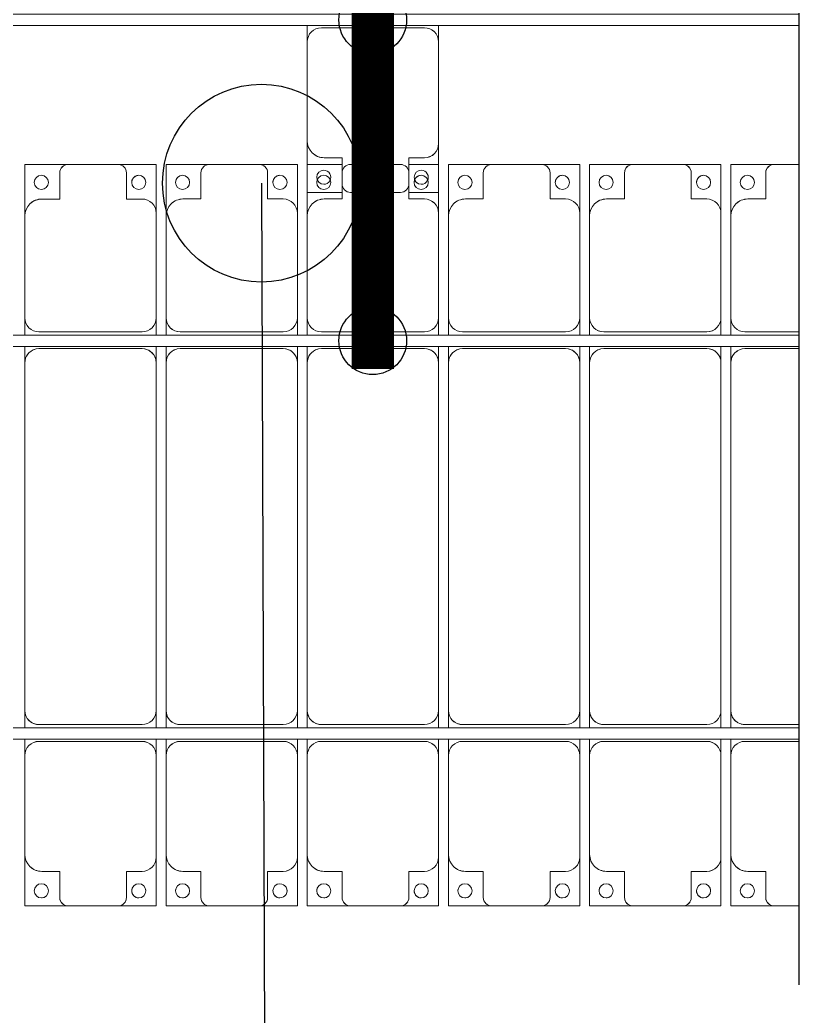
# Model space of a CAD drawing. Header units: millimetres. Extents: x -496478 to -186190, y -204059 to -87354.
# Drawn here: x -399991 to -397232, y -171108 to -167583 of the extents above; entities that cross this region are included whole.
import ezdxf

# ---------------------------------------------------------------- set-up
doc = ezdxf.new("R2010")
doc.units = ezdxf.units.MM
for name, color, linetype, lineweight in [('A-DETL-MBND', 5, 'Continuous', 9), ('A-GENM', 13, 'Continuous', 9), ('S-BEAM', 12, 'Continuous', 9)]:
    doc.layers.add(name, color=color, linetype=linetype, lineweight=lineweight)
for name, color, linetype in [('GC-BICH NEO', 6, 'Continuous'), ('GC-DAY NEO', 5, 'Continuous'), ('GC-HOP 40x60 GIA CUONG', 1, 'Continuous')]:
    doc.layers.add(name, color=color, linetype=linetype)

# ---------------------------------------------------------------- blocks, each defined once
blk = doc.blocks.new('Dải phao đi lại kèm đỡ invester - DẢI PHAO ĐI LẠI-18893-BỐ TRÍ KHUNG KẾT CẤU BÈ PIN 01')
at = {"layer": 'A-DETL-MBND', "color": 8}
for p, q in [((38758.4, 1312.2), (38911.8, 1312.2)), ((38758.4, 1129.7), (38758.4, 1312.2)), ((38911.8, 1312.2), (38758.4, 1312.2)), ((39088.2, 1312.2), (38911.8, 1312.2)), ((39088.2, 1312.2), (39223.4, 1312.2)), ((39223.4, 1312.2), (39088.2, 1312.2)), ((39223.4, 1312.2), (39223.4, 1139.7)), ((39258.4, 1312.2), (39411.8, 1312.2)), ((39258.4, 1129.7), (39258.4, 1312.2)), ((39411.8, 1312.2), (39258.4, 1312.2)), ((39588.2, 1312.2), (39411.8, 1312.2)), ((39588.2, 1312.2), (39723.4, 1312.2)), ((39723.4, 1312.2), (39588.2, 1312.2)), ((39723.4, 1312.2), (39723.4, 1139.7)), ((39758.4, 1312.2), (39881.8, 1312.2)), ((39758.4, 1129.7), (39758.4, 1312.2)), ((40088.2, 1312.2), (39911.8, 1312.2)), ((40118.2, 1312.2), (40223.4, 1312.2)), ((40223.4, 1312.2), (40223.4, 1139.7)), ((40258.4, 1312.2), (40411.8, 1312.2)), ((40258.4, 1129.7), (40258.4, 1312.2)), ((40411.8, 1312.2), (40258.4, 1312.2)), ((40588.2, 1312.2), (40411.8, 1312.2)), ((40588.2, 1312.2), (40723.4, 1312.2)), ((40723.4, 1312.2), (40588.2, 1312.2)), ((40723.4, 1312.2), (40723.4, 1139.7)), ((40758.4, 1312.2), (40911.8, 1312.2)), ((40758.4, 1129.7), (40758.4, 1312.2)), ((40911.8, 1312.2), (40758.4, 1312.2)), ((41088.2, 1312.2), (40911.8, 1312.2)), ((41088.2, 1312.2), (41223.4, 1312.2)), ((41223.4, 1312.2), (41088.2, 1312.2)), ((41223.4, 1312.2), (41223.4, 1139.7)), ((41258.4, 1312.2), (41411.8, 1312.2)), ((41258.4, 1129.7), (41258.4, 1312.2)), ((41411.8, 1312.2), (41258.4, 1312.2)), ((41500, 1312.2), (41411.8, 1312.2)), ((38881.8, 1282.2), (38881.8, 1189.7)), ((39118.2, 1189.7), (39118.2, 1282.2)), ((39381.8, 1282.2), (39381.8, 1189.7)), ((39618.2, 1189.7), (39618.2, 1282.2)), ((39881.8, 1282.2), (39881.8, 1189.7)), ((40118.2, 1189.7), (40118.2, 1282.2)), ((40381.8, 1282.2), (40381.8, 1189.7)), ((40618.2, 1189.7), (40618.2, 1282.2)), ((40881.8, 1282.2), (40881.8, 1189.7)), ((41118.2, 1189.7), (41118.2, 1282.2)), ((41381.8, 1282.2), (41381.8, 1189.7)), ((38881.8, 1189.7), (38818.4, 1189.7)), ((39173.4, 1189.7), (39118.2, 1189.7)), ((39381.8, 1189.7), (39318.4, 1189.7)), ((39673.4, 1189.7), (39618.2, 1189.7)), ((39881.8, 1189.7), (39818.4, 1189.7)), ((40173.4, 1189.7), (40118.2, 1189.7)), ((40381.8, 1189.7), (40318.4, 1189.7)), ((40673.4, 1189.7), (40618.2, 1189.7)), ((40881.8, 1189.7), (40818.4, 1189.7)), ((41173.4, 1189.7), (41118.2, 1189.7)), ((41381.8, 1189.7), (41318.4, 1189.7)), ((38758.4, 1129.7), (38758.4, 769.7)), ((39223.4, 769.7), (39223.4, 1139.7)), ((39258.4, 1129.7), (39258.4, 769.7)), ((39723.4, 769.7), (39723.4, 1139.7)), ((39758.4, 1129.7), (39758.4, 769.7)), ((40223.4, 769.7), (40223.4, 1139.7)), ((40258.4, 1129.7), (40258.4, 769.7)), ((40723.4, 769.7), (40723.4, 1139.7)), ((40758.4, 1129.7), (40758.4, 769.7)), ((41223.4, 769.7), (41223.4, 1139.7)), ((41258.4, 1129.7), (41258.4, 769.7)), ((38758.4, 708), (38758.4, 769.7)), ((39223.4, 769.7), (39223.4, 708)), ((39258.4, 708), (39258.4, 769.7)), ((39723.4, 769.7), (39723.4, 708)), ((39758.4, 708), (39758.4, 769.7)), ((40223.4, 769.7), (40223.4, 708)), ((40258.4, 708), (40258.4, 769.7)), ((40723.4, 769.7), (40723.4, 708)), ((40758.4, 708), (40758.4, 769.7)), ((41223.4, 769.7), (41223.4, 708)), ((41258.4, 708), (41258.4, 769.7)), ((38808.4, 719.7), (39173.4, 719.7)), ((39308.4, 719.7), (39673.4, 719.7)), ((39808.4, 719.7), (40173.4, 719.7)), ((40308.4, 719.7), (40673.4, 719.7)), ((40808.4, 719.7), (41173.4, 719.7)), ((41308.4, 719.7), (41500, 719.7)), ((38758.4, 610.3), (38758.4, 668)), ((39173.4, 660.3), (38808.4, 660.3)), ((39223.4, 668), (39223.4, 610.3)), ((39258.4, 610.3), (39258.4, 668)), ((39673.4, 660.3), (39308.4, 660.3)), ((39723.4, 668), (39723.4, 610.3)), ((39758.4, 610.3), (39758.4, 668)), ((40173.4, 660.3), (39808.4, 660.3)), ((40223.4, 668), (40223.4, 610.3)), ((40258.4, 610.3), (40258.4, 668)), ((40673.4, 660.3), (40308.4, 660.3)), ((40723.4, 668), (40723.4, 610.3)), ((40758.4, 610.3), (40758.4, 668)), ((41173.4, 660.3), (40808.4, 660.3)), ((41223.4, 668), (41223.4, 610.3)), ((41258.4, 610.3), (41258.4, 668)), ((41500, 660.3), (41308.4, 660.3)), ((38758.4, 610.3), (38758.4, -620.3)), ((39223.4, -620.3), (39223.4, 610.3)), ((39258.4, 610.3), (39258.4, -620.3)), ((39723.4, -620.3), (39723.4, 610.3)), ((39758.4, 610.3), (39758.4, -620.3)), ((40223.4, -620.3), (40223.4, 610.3)), ((40258.4, 610.3), (40258.4, -620.3)), ((40723.4, -620.3), (40723.4, 610.3)), ((40758.4, 610.3), (40758.4, -620.3)), ((41223.4, -620.3), (41223.4, 610.3)), ((41258.4, 610.3), (41258.4, -620.3)), ((38758.4, -682), (38758.4, -620.3)), ((39223.4, -620.3), (39223.4, -682)), ((39258.4, -682), (39258.4, -620.3)), ((39723.4, -620.3), (39723.4, -682)), ((39758.4, -682), (39758.4, -620.3)), ((40223.4, -620.3), (40223.4, -682)), ((40258.4, -682), (40258.4, -620.3)), ((40723.4, -620.3), (40723.4, -682)), ((40758.4, -682), (40758.4, -620.3)), ((41223.4, -620.3), (41223.4, -682)), ((41258.4, -682), (41258.4, -620.3)), ((38808.4, -670.3), (39173.4, -670.3)), ((39308.4, -670.3), (39673.4, -670.3)), ((39808.4, -670.3), (40173.4, -670.3)), ((40308.4, -670.3), (40673.4, -670.3)), ((40808.4, -670.3), (41173.4, -670.3)), ((41308.4, -670.3), (41500, -670.3)), ((38758.4, -779.7), (38758.4, -722)), ((39173.4, -729.7), (38808.4, -729.7)), ((39223.4, -722), (39223.4, -779.7)), ((39258.4, -779.7), (39258.4, -722)), ((39673.4, -729.7), (39308.4, -729.7)), ((39723.4, -722), (39723.4, -779.7)), ((39758.4, -779.7), (39758.4, -722)), ((40173.4, -729.7), (39808.4, -729.7)), ((40223.4, -722), (40223.4, -779.7)), ((40258.4, -779.7), (40258.4, -722)), ((40673.4, -729.7), (40308.4, -729.7)), ((40723.4, -722), (40723.4, -779.7)), ((40758.4, -779.7), (40758.4, -722)), ((41173.4, -729.7), (40808.4, -729.7)), ((41223.4, -722), (41223.4, -779.7)), ((41258.4, -779.7), (41258.4, -722)), ((41500, -729.7), (41308.4, -729.7)), ((38758.4, -779.7), (38758.4, -1129.7)), ((39223.4, -1139.7), (39223.4, -779.7)), ((39258.4, -779.7), (39258.4, -1129.7)), ((39723.4, -1139.7), (39723.4, -779.7)), ((39758.4, -779.7), (39758.4, -1129.7)), ((40223.4, -1139.7), (40223.4, -779.7)), ((40258.4, -779.7), (40258.4, -1129.7)), ((40723.4, -1139.7), (40723.4, -779.7)), ((40758.4, -779.7), (40758.4, -1129.7)), ((41223.4, -1139.7), (41223.4, -779.7)), ((41258.4, -779.7), (41258.4, -1129.7)), ((38758.4, -1312.2), (38758.4, -1129.7)), ((39223.4, -1139.7), (39223.4, -1312.2)), ((39258.4, -1312.2), (39258.4, -1129.7)), ((39723.4, -1139.7), (39723.4, -1312.2)), ((39758.4, -1312.2), (39758.4, -1129.7)), ((40223.4, -1139.7), (40223.4, -1312.2)), ((40258.4, -1312.2), (40258.4, -1129.7)), ((40723.4, -1139.7), (40723.4, -1312.2)), ((40758.4, -1312.2), (40758.4, -1129.7)), ((41223.4, -1139.7), (41223.4, -1312.2)), ((41258.4, -1312.2), (41258.4, -1129.7)), ((38818.4, -1189.7), (38881.8, -1189.7)), ((38881.8, -1189.7), (38881.8, -1282.2)), ((39118.2, -1282.2), (39118.2, -1189.7)), ((39118.2, -1189.7), (39173.4, -1189.7)), ((39318.4, -1189.7), (39381.8, -1189.7)), ((39381.8, -1189.7), (39381.8, -1282.2)), ((39618.2, -1282.2), (39618.2, -1189.7)), ((39618.2, -1189.7), (39673.4, -1189.7)), ((39818.4, -1189.7), (39881.8, -1189.7)), ((39881.8, -1189.7), (39881.8, -1282.2)), ((40118.2, -1282.2), (40118.2, -1189.7)), ((40118.2, -1189.7), (40173.4, -1189.7)), ((40318.4, -1189.7), (40381.8, -1189.7)), ((40381.8, -1189.7), (40381.8, -1282.2)), ((40618.2, -1282.2), (40618.2, -1189.7)), ((40618.2, -1189.7), (40673.4, -1189.7)), ((40818.4, -1189.7), (40881.8, -1189.7)), ((40881.8, -1189.7), (40881.8, -1282.2)), ((41118.2, -1282.2), (41118.2, -1189.7)), ((41118.2, -1189.7), (41173.4, -1189.7)), ((41318.4, -1189.7), (41381.8, -1189.7)), ((41381.8, -1189.7), (41381.8, -1282.2)), ((38911.8, -1312.2), (38758.4, -1312.2)), ((38758.4, -1312.2), (38911.8, -1312.2)), ((38911.8, -1312.2), (39088.2, -1312.2)), ((39223.4, -1312.2), (39088.2, -1312.2)), ((39088.2, -1312.2), (39223.4, -1312.2)), ((39411.8, -1312.2), (39258.4, -1312.2)), ((39258.4, -1312.2), (39411.8, -1312.2)), ((39411.8, -1312.2), (39588.2, -1312.2)), ((39723.4, -1312.2), (39588.2, -1312.2)), ((39588.2, -1312.2), (39723.4, -1312.2)), ((39911.8, -1312.2), (39758.4, -1312.2)), ((39758.4, -1312.2), (39911.8, -1312.2)), ((39911.8, -1312.2), (40088.2, -1312.2)), ((40223.4, -1312.2), (40088.2, -1312.2)), ((40088.2, -1312.2), (40223.4, -1312.2)), ((40411.8, -1312.2), (40258.4, -1312.2)), ((40258.4, -1312.2), (40411.8, -1312.2)), ((40411.8, -1312.2), (40588.2, -1312.2)), ((40723.4, -1312.2), (40588.2, -1312.2)), ((40588.2, -1312.2), (40723.4, -1312.2)), ((40911.8, -1312.2), (40758.4, -1312.2)), ((40758.4, -1312.2), (40911.8, -1312.2)), ((40911.8, -1312.2), (41088.2, -1312.2)), ((41223.4, -1312.2), (41088.2, -1312.2)), ((41088.2, -1312.2), (41223.4, -1312.2)), ((41411.8, -1312.2), (41258.4, -1312.2)), ((41258.4, -1312.2), (41411.8, -1312.2)), ((41411.8, -1312.2), (41500, -1312.2))]:
    blk.add_line(p, q, dxfattribs=at)
for centre, radius, start, end in [((38911.8, 1282.2), 30, 90, 180), ((38911.8, 1282.2), 30, 90, 165), ((38911.8, 1282.2), 30, 90, 105), ((38911.8, 1282.2), 30, 90, 105), ((39088.2, 1282.2), 30, 360, 90), ((39088.2, 1282.2), 30, 75, 90), ((39088.2, 1282.2), 30, 15, 90), ((39088.2, 1282.2), 30, 75, 90), ((39411.8, 1282.2), 30, 90, 180), ((39411.8, 1282.2), 30, 90, 165), ((39411.8, 1282.2), 30, 90, 105), ((39411.8, 1282.2), 30, 90, 105), ((39588.2, 1282.2), 30, 360, 90), ((39588.2, 1282.2), 30, 75, 90), ((39588.2, 1282.2), 30, 15, 90), ((39588.2, 1282.2), 30, 75, 90), ((39911.8, 1282.2), 30, 90, 180), ((40088.2, 1282.2), 30, 360, 90), ((40411.8, 1282.2), 30, 90, 180), ((40411.8, 1282.2), 30, 90, 165), ((40411.8, 1282.2), 30, 90, 105), ((40411.8, 1282.2), 30, 90, 105), ((40588.2, 1282.2), 30, 0, 90), ((40588.2, 1282.2), 30, 75, 90), ((40588.2, 1282.2), 30, 15, 90), ((40588.2, 1282.2), 30, 75, 90), ((40911.8, 1282.2), 30, 90, 180), ((40911.8, 1282.2), 30, 90, 165), ((40911.8, 1282.2), 30, 90, 105), ((40911.8, 1282.2), 30, 90, 105), ((41088.2, 1282.2), 30, 0, 90), ((41088.2, 1282.2), 30, 75, 90), ((41088.2, 1282.2), 30, 15, 90), ((41088.2, 1282.2), 30, 75, 90), ((41411.8, 1282.2), 30, 90, 180), ((41411.8, 1282.2), 30, 90, 165), ((41411.8, 1282.2), 30, 90, 105), ((41411.8, 1282.2), 30, 90, 105), ((38816.8, 1248.6), 25, 90, 270), ((38816.8, 1248.6), 25, 270, 90), ((39161.8, 1248.6), 25, 90, 270), ((39161.8, 1248.6), 25, 120, 135), ((39161.8, 1248.6), 25, 90, 105), ((39161.8, 1248.6), 25, 270, 90), ((39316.8, 1248.6), 25, 90, 270), ((39316.8, 1248.6), 25, 270, 90), ((39661.8, 1248.6), 25, 90, 270), ((39661.8, 1248.6), 25, 120, 135), ((39661.8, 1248.6), 25, 90, 105), ((39661.8, 1248.6), 25, 270, 90), ((39816.8, 1248.6), 25, 90, 270), ((39816.8, 1248.6), 25, 270, 90), ((40161.8, 1248.6), 25, 90, 270), ((40161.8, 1248.6), 25, 120, 135), ((40161.8, 1248.6), 25, 90, 105), ((40161.8, 1248.6), 25, 270, 90), ((40316.8, 1248.6), 25, 90, 270), ((40316.8, 1248.6), 25, 270, 90), ((40661.8, 1248.6), 25, 90, 270), ((40661.8, 1248.6), 25, 120, 135), ((40661.8, 1248.6), 25, 90, 105), ((40661.8, 1248.6), 25, 270, 90), ((40816.8, 1248.6), 25, 90, 270), ((40816.8, 1248.6), 25, 270, 90), ((41161.8, 1248.6), 25, 90, 270), ((41161.8, 1248.6), 25, 120, 135), ((41161.8, 1248.6), 25, 90, 105), ((41161.8, 1248.6), 25, 270, 90), ((41316.8, 1248.6), 25, 90, 270), ((41316.8, 1248.6), 25, 270, 90), ((39161.8, 1248.6), 25, 150, 180), ((39661.8, 1248.6), 25, 150, 180), ((40161.8, 1248.6), 25, 150, 180), ((40661.8, 1248.6), 25, 150, 180), ((41161.8, 1248.6), 25, 150, 180), ((38818.4, 1129.7), 60, 90, 180), ((38818.4, 1129.7), 60, 90, 135), ((39173.4, 1139.7), 50, 0, 90), ((39173.4, 1139.7), 50, 45, 90), ((39318.4, 1129.7), 60, 90, 180), ((39318.4, 1129.7), 60, 90, 135), ((39673.4, 1139.7), 50, 360, 90), ((39673.4, 1139.7), 50, 45, 90), ((39818.4, 1129.7), 60, 90, 180), ((39818.4, 1129.7), 60, 90, 135), ((40173.4, 1139.7), 50, 0, 90), ((40173.4, 1139.7), 50, 45, 90), ((40318.4, 1129.7), 60, 90, 180), ((40318.4, 1129.7), 60, 90, 135), ((40673.4, 1139.7), 50, 360, 90), ((40673.4, 1139.7), 50, 45, 90), ((40818.4, 1129.7), 60, 90, 180), ((40818.4, 1129.7), 60, 90, 135), ((41173.4, 1139.7), 50, 360, 90), ((41173.4, 1139.7), 50, 45, 90), ((41318.4, 1129.7), 60, 90, 180), ((41318.4, 1129.7), 60, 90, 135), ((38808.4, 769.7), 50, 180, 270), ((39173.4, 769.7), 50, 270, 0), ((39308.4, 769.7), 50, 180, 270), ((39673.4, 769.7), 50, 270, 0), ((39808.4, 769.7), 50, 180, 270), ((40173.4, 769.7), 50, 270, 0), ((40308.4, 769.7), 50, 180, 270), ((40673.4, 769.7), 50, 270, 360), ((40808.4, 769.7), 50, 180, 270), ((41173.4, 769.7), 50, 270, 360), ((41308.4, 769.7), 50, 180, 270), ((38808.4, 769.7), 50, 225, 270), ((39173.4, 769.7), 50, 270, 315), ((39308.4, 769.7), 50, 225, 270), ((39673.4, 769.7), 50, 270, 315), ((39808.4, 769.7), 50, 225, 270), ((40173.4, 769.7), 50, 270, 315), ((40308.4, 769.7), 50, 225, 270), ((40673.4, 769.7), 50, 270, 315), ((40808.4, 769.7), 50, 225, 270), ((41173.4, 769.7), 50, 270, 315), ((41308.4, 769.7), 50, 225, 270), ((38808.4, 610.3), 50, 90, 180), ((38808.4, 610.3), 50, 105, 180), ((39173.4, 610.3), 50, 0, 90), ((39173.4, 610.3), 50, 15, 90), ((39308.4, 610.3), 50, 90, 180), ((39308.4, 610.3), 50, 105, 180), ((39673.4, 610.3), 50, 360, 90), ((39673.4, 610.3), 50, 15, 90), ((39808.4, 610.3), 50, 90, 180), ((39808.4, 610.3), 50, 105, 180), ((40173.4, 610.3), 50, 360, 90), ((40173.4, 610.3), 50, 15, 90), ((40308.4, 610.3), 50, 90, 180), ((40308.4, 610.3), 50, 105, 180), ((40673.4, 610.3), 50, 0, 90), ((40673.4, 610.3), 50, 15, 90), ((40808.4, 610.3), 50, 90, 180), ((40808.4, 610.3), 50, 105, 180), ((41173.4, 610.3), 50, 360, 90), ((41173.4, 610.3), 50, 15, 90), ((41308.4, 610.3), 50, 90, 180), ((41308.4, 610.3), 50, 120, 180), ((38808.4, -620.3), 50, 180, 270), ((38808.4, -620.3), 50, 195, 270), ((39173.4, -620.3), 50, 270, 0), ((39173.4, -620.3), 50, 270, 0), ((39308.4, -620.3), 50, 180, 270), ((39308.4, -620.3), 50, 195, 270), ((39673.4, -620.3), 50, 270, 0), ((39673.4, -620.3), 50, 270, 0), ((39808.4, -620.3), 50, 180, 270), ((39808.4, -620.3), 50, 195, 270), ((40173.4, -620.3), 50, 270, 0), ((40173.4, -620.3), 50, 270, 0), ((40308.4, -620.3), 50, 180, 270), ((40308.4, -620.3), 50, 195, 270), ((40673.4, -620.3), 50, 270, 0), ((40673.4, -620.3), 50, 270, 0), ((40808.4, -620.3), 50, 180, 270), ((40808.4, -620.3), 50, 195, 270), ((41173.4, -620.3), 50, 270, 360), ((41173.4, -620.3), 50, 270, 360), ((41308.4, -620.3), 50, 180, 270), ((41308.4, -620.3), 50, 195, 240), ((41308.4, -620.3), 50, 255, 270), ((38808.4, -779.7), 50, 90, 180), ((38808.4, -779.7), 50, 90, 135), ((39173.4, -779.7), 50, 0, 90), ((39173.4, -779.7), 50, 45, 90), ((39308.4, -779.7), 50, 90, 180), ((39308.4, -779.7), 50, 90, 135), ((39673.4, -779.7), 50, 0, 90), ((39673.4, -779.7), 50, 45, 90), ((39808.4, -779.7), 50, 90, 180), ((39808.4, -779.7), 50, 90, 135), ((40173.4, -779.7), 50, 0, 90), ((40173.4, -779.7), 50, 45, 90), ((40308.4, -779.7), 50, 90, 180), ((40308.4, -779.7), 50, 90, 135), ((40673.4, -779.7), 50, 0, 90), ((40673.4, -779.7), 50, 45, 90), ((40808.4, -779.7), 50, 90, 180), ((40808.4, -779.7), 50, 90, 135), ((41173.4, -779.7), 50, 0, 90), ((41173.4, -779.7), 50, 45, 90), ((41308.4, -779.7), 50, 90, 180), ((41308.4, -779.7), 50, 90, 135), ((38818.4, -1129.7), 60, 180, 270), ((39173.4, -1139.7), 50, 270, 0), ((39318.4, -1129.7), 60, 180, 270), ((39673.4, -1139.7), 50, 270, 360), ((39818.4, -1129.7), 60, 180, 270), ((40173.4, -1139.7), 50, 270, 0), ((40318.4, -1129.7), 60, 180, 270), ((40673.4, -1139.7), 50, 270, 360), ((40818.4, -1129.7), 60, 180, 270), ((41173.4, -1139.7), 50, 270, 360), ((41318.4, -1129.7), 60, 180, 270), ((38818.4, -1129.7), 60, 225, 270), ((39173.4, -1139.7), 50, 270, 315), ((39318.4, -1129.7), 60, 225, 270), ((39673.4, -1139.7), 50, 270, 315), ((39818.4, -1129.7), 60, 225, 270), ((40173.4, -1139.7), 50, 270, 315), ((40318.4, -1129.7), 60, 225, 270), ((40673.4, -1139.7), 50, 270, 315), ((40818.4, -1129.7), 60, 225, 270), ((41173.4, -1139.7), 50, 270, 315), ((41318.4, -1129.7), 60, 225, 270), ((38816.8, -1258.6), 25, 90, 270), ((38816.8, -1258.6), 25, 270, 90), ((39161.8, -1258.6), 25, 90, 270), ((39161.8, -1258.6), 25, 270, 90), ((39316.8, -1258.6), 25, 90, 270), ((39316.8, -1258.6), 25, 270, 90), ((39661.8, -1258.6), 25, 90, 270), ((39661.8, -1258.6), 25, 30, 90), ((39816.8, -1258.6), 25, 90, 270), ((39816.8, -1258.6), 25, 270, 90), ((40161.8, -1258.6), 25, 90, 270), ((40161.8, -1258.6), 25, 270, 90), ((40316.8, -1258.6), 25, 90, 270), ((40316.8, -1258.6), 25, 270, 90), ((40661.8, -1258.6), 25, 90, 270), ((40661.8, -1258.6), 25, 270, 90), ((40816.8, -1258.6), 25, 90, 270), ((40816.8, -1258.6), 25, 270, 90), ((41161.8, -1258.6), 25, 90, 270), ((41161.8, -1258.6), 25, 270, 90), ((41316.8, -1258.6), 25, 90, 270), ((41316.8, -1258.6), 25, 270, 90), ((38816.8, -1258.6), 25, 165, 180), ((39161.8, -1258.6), 25, 165, 270), ((39161.8, -1258.6), 25, 0, 15), ((39316.8, -1258.6), 25, 165, 180), ((39661.8, -1258.6), 25, 165, 270), ((39661.8, -1258.6), 25, 330.0217, 29.9763), ((39661.8, -1258.6), 25, 0, 15), ((39816.8, -1258.6), 25, 165, 180), ((40161.8, -1258.6), 25, 165, 270), ((40161.8, -1258.6), 25, 0, 15), ((40316.8, -1258.6), 25, 165, 180), ((40661.8, -1258.6), 25, 165, 270), ((40661.8, -1258.6), 25, 0, 15), ((40816.8, -1258.6), 25, 165, 180), ((41161.8, -1258.6), 25, 165, 270), ((41161.8, -1258.6), 25, 360, 15), ((41316.8, -1258.6), 25, 165, 180), ((38816.8, -1258.6), 25, 270, 285), ((38911.8, -1282.2), 30, 180, 270), ((38911.8, -1282.2), 30, 195, 270), ((39088.2, -1282.2), 30, 270, 0), ((39088.2, -1282.2), 30, 270, 345), ((39088.2, -1282.2), 30, 315, 330), ((39088.2, -1282.2), 30, 315, 330), ((39316.8, -1258.6), 25, 270, 285), ((39411.8, -1282.2), 30, 180, 270), ((39411.8, -1282.2), 30, 195, 270), ((39588.2, -1282.2), 30, 270, 0), ((39588.2, -1282.2), 30, 270, 345), ((39588.2, -1282.2), 30, 315, 330), ((39588.2, -1282.2), 30, 315, 330), ((39661.8, -1258.6), 25, 270, 330), ((39816.8, -1258.6), 25, 270, 285), ((39911.8, -1282.2), 30, 180, 270), ((39911.8, -1282.2), 30, 195, 270), ((40088.2, -1282.2), 30, 270, 360), ((40088.2, -1282.2), 30, 270, 345), ((40088.2, -1282.2), 30, 315, 330), ((40088.2, -1282.2), 30, 315, 330), ((40316.8, -1258.6), 25, 270, 285), ((40411.8, -1282.2), 30, 180, 270), ((40411.8, -1282.2), 30, 195, 270), ((40588.2, -1282.2), 30, 270, 0), ((40588.2, -1282.2), 30, 270, 345), ((40588.2, -1282.2), 30, 315, 330), ((40588.2, -1282.2), 30, 315, 330), ((40816.8, -1258.6), 25, 270, 285), ((40911.8, -1282.2), 30, 180, 270), ((40911.8, -1282.2), 30, 195, 270), ((41088.2, -1282.2), 30, 270, 0), ((41088.2, -1282.2), 30, 270, 345), ((41088.2, -1282.2), 30, 315, 330), ((41088.2, -1282.2), 30, 315, 330), ((41316.8, -1258.6), 25, 270, 285), ((41411.8, -1282.2), 30, 180, 270), ((41411.8, -1282.2), 30, 195, 270), ((38911.8, -1282.2), 30, 255, 270), ((38911.8, -1282.2), 30, 255, 270), ((39088.2, -1282.2), 30, 270, 285), ((39088.2, -1282.2), 30, 270, 285), ((39411.8, -1282.2), 30, 255, 270), ((39411.8, -1282.2), 30, 255, 270), ((39588.2, -1282.2), 30, 270, 285), ((39588.2, -1282.2), 30, 270, 285), ((39911.8, -1282.2), 30, 255, 270), ((39911.8, -1282.2), 30, 255, 270), ((40088.2, -1282.2), 30, 270, 285), ((40088.2, -1282.2), 30, 270, 285), ((40411.8, -1282.2), 30, 255, 270), ((40411.8, -1282.2), 30, 255, 270), ((40588.2, -1282.2), 30, 270, 285), ((40588.2, -1282.2), 30, 270, 285), ((40911.8, -1282.2), 30, 255, 270), ((40911.8, -1282.2), 30, 255, 270), ((41088.2, -1282.2), 30, 270, 285), ((41088.2, -1282.2), 30, 270, 285), ((41411.8, -1282.2), 30, 255, 270), ((41411.8, -1282.2), 30, 255, 270)]:
    blk.add_arc(centre, radius, start, end, dxfattribs=at)
blk = doc.blocks.new('Dai phao do pin - DẢI PHAO ĐỠ PIN-V21-BỐ TRÍ KHUNG KẾT CẤU BÈ PIN 01')
at = {"layer": 'A-DETL-MBND', "color": 8}
for p, q in [((-1312.2, 241.6), (-1129.7, 241.6)), ((-1312.2, 118.2), (-1312.2, 241.6)), ((-779.7, 241.6), (-1129.7, 241.6)), ((-779.7, 241.6), (-722, 241.6)), ((-1189.7, 181.6), (-1189.7, 118.2)), ((-729.7, -173.4), (-729.7, 191.6)), ((-1189.7, 118.2), (-1282.2, 118.2)), ((-1312.2, 88.2), (-1312.2, -88.2)), ((-1312.2, -223.4), (-1312.2, -118.2)), ((-1282.2, -118.2), (-1189.7, -118.2)), ((-1189.7, -118.2), (-1189.7, -173.4)), ((-1139.7, -223.4), (-1312.2, -223.4)), ((-1139.7, -223.4), (-779.7, -223.4)), ((-722, -223.4), (-779.7, -223.4))]:
    blk.add_line(p, q, dxfattribs=at)
for centre, radius, start, end in [((-1129.7, 181.6), 60, 90, 180), ((-1129.7, 181.6), 60, 135, 180), ((-779.7, 191.6), 50, 360, 90), ((-779.7, 191.6), 50, 360, 45), ((-1258.6, 183.2), 25, 0, 180), ((-1258.6, 183.2), 25, 180, 0), ((-1258.6, 183.2), 25, 180, 195), ((-1282.2, 88.2), 30, 90, 180), ((-1282.2, -88.2), 30, 180, 270), ((-1258.6, -161.8), 25, 0, 180), ((-1258.6, -161.8), 25, 105, 180), ((-1258.6, -161.8), 25, 180, 0), ((-1139.7, -173.4), 50, 180, 270), ((-1139.7, -173.4), 50, 180, 225), ((-779.7, -173.4), 50, 270, 360), ((-779.7, -173.4), 50, 315, 360)]:
    blk.add_arc(centre, radius, start, end, dxfattribs=at)
blk = doc.blocks.new('Dầm C52 - Dầm C52-V86-BỐ TRÍ KHUNG KẾT CẤU BÈ PIN 01')
at = {"layer": 'S-BEAM', "color": 1}
for p, q in [((7389.1, 20), (13349.1, 20)), ((13349.1, -20), (7389.1, -20))]:
    blk.add_line(p, q, dxfattribs=at)
blk = doc.blocks.new('Dầm C52 - Hộp 40x60-24147-BỐ TRÍ KHUNG KẾT CẤU BÈ PIN 01')
at = {"layer": 'S-BEAM', "color": 3, "lineweight": 25}
blk.add_line((-37857.1, 20), (37857.1, 20), dxfattribs=at)
blk = doc.blocks.new('HOBANMONG_BEPIN 1_rvt-1-BỐ TRÍ KHUNG KẾT CẤU BÈ PIN 01')
at = {"layer": 'A-GENM', "lineweight": 9}
for name, p, rotation in [('Dai phao do pin - DẢI PHAO ĐỠ PIN-V21-BỐ TRÍ KHUNG KẾT CẤU BÈ PIN 01', (-398731.7, -166881.2), 90.00075860989342), ('Dải phao đi lại kèm đỡ invester - DẢI PHAO ĐI LẠI-18893-BỐ TRÍ KHUNG KẾT CẤU BÈ PIN 01', (-438731.7, -169407.1), 0.0007586099545854)]:
    blk.add_blockref(name, p, dxfattribs=dict(at, rotation=rotation))
at = {"layer": 'S-BEAM', "lineweight": 9}
for name, p, rotation in [('Dầm C52 - Hộp 40x60-24147-BỐ TRÍ KHUNG KẾT CẤU BÈ PIN 01', (-397212.2, -133140.4), 90.00075860989166), ('Dầm C52 - Dầm C52-V86-BỐ TRÍ KHUNG KẾT CẤU BÈ PIN 01', (-389842.6, -167583), 180.0007586094741), ('Dầm C52 - Dầm C52-V86-BỐ TRÍ KHUNG KẾT CẤU BÈ PIN 01', (-389842.6, -168718.4), 180.0007586094741), ('Dầm C52 - Dầm C52-V86-BỐ TRÍ KHUNG KẾT CẤU BÈ PIN 01', (-389842.5, -170108.4), 180.0007586094741)]:
    blk.add_blockref(name, p, dxfattribs=dict(at, rotation=rotation))

msp = doc.modelspace()

# ---------------------------------------------------------------- linework, layer by layer
at = {"layer": 'GC-BICH NEO'}
msp.add_circle((-399135.7, -168160.9), 350, dxfattribs=at)
at = {"layer": 'GC-DAY NEO'}
msp.add_line((-399135.7, -168160.9), (-399106.4, -176160.8), dxfattribs=at)
at = {"layer": 'GC-HOP 40x60 GIA CUONG', "const_width": 150}
msp.add_lwpolyline([(-398741.3, -168818.4), (-398741.3, -153818.4)], dxfattribs=at)
at = {"layer": 'GC-HOP 40x60 GIA CUONG'}
for centre in [(-398741.3, -167583), (-398741.3, -168718.4)]:
    msp.add_circle(centre, 120, dxfattribs=at)

# ---------------------------------------------------------------- block references
at = {"lineweight": 5}
msp.add_blockref('HOBANMONG_BEPIN 1_rvt-1-BỐ TRÍ KHUNG KẾT CẤU BÈ PIN 01', (0, 0), dxfattribs=at)

doc.saveas('drawing.dxf')
